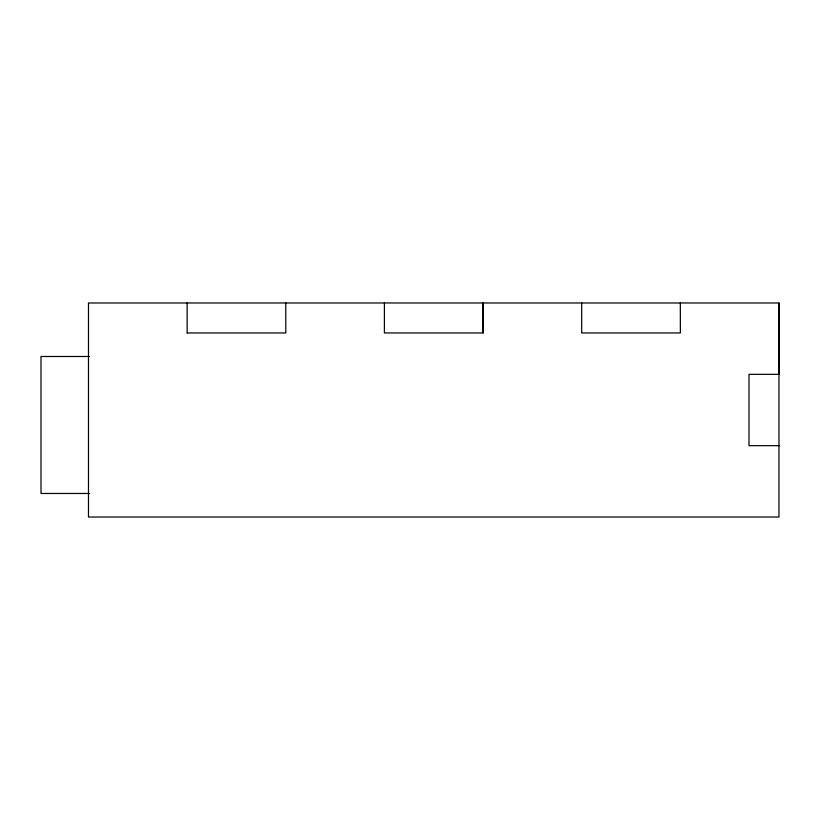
<?xml version="1.0" encoding="UTF-8"?>
<svg xmlns="http://www.w3.org/2000/svg" width="820" height="820" viewBox="0 0 820 820"><rect width="100%" height="100%" fill="white"/><g stroke="black" fill="none" stroke-linecap="round" stroke-linejoin="round"><path stroke-width="1.23" d="M778.959 302.98L778.959 517.02L88.478 517.02L88.478 302.98L779 302.98L779 374.33L748.998 374.33L748.998 445.67L779 445.67M187.124 332.951L285.801 332.951L285.76 302.98M483.041 332.951L483.041 302.98L483.082 332.951L384.406 332.951L384.406 302.98M89.605 356.495L41 356.495L41 493.476L89.605 493.476M680.323 302.98L680.364 332.951L581.688 332.951L581.688 302.98M187.124 302.98L187.155 332.951"/></g></svg>
